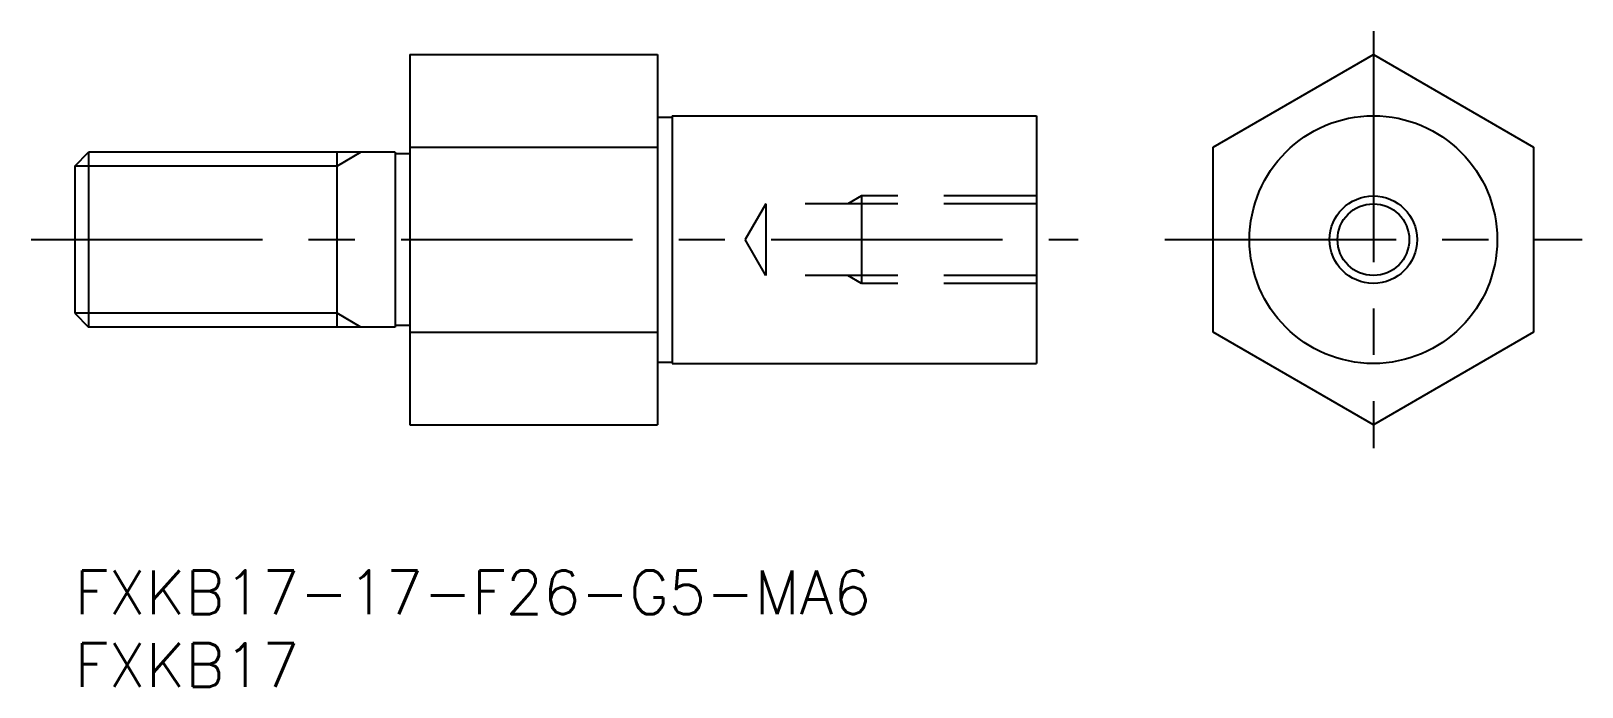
# Model space of a CAD drawing. Extents: x -3 to 103, y -8 to 37.
import ezdxf

# ---------------------------------------------------------------- set-up
doc = ezdxf.new("R2010")
doc.units = 0
doc.header["$LTSCALE"] = 0.5
doc.linetypes.add('CENTER', pattern=[50.8, 31.75, -6.35, 6.35, -6.35])
doc.linetypes.add('DASHED', pattern=[19.05, 12.7, -6.35])
for name, color, linetype in [('MSM_CENTER', 1, 'CENTER'), ('MSM_CONTINUOUS', 7, 'CONTINUOUS'), ('MSM_DASHED', 4, 'DASHED'), ('MSM_NARROW', 5, 'CONTINUOUS'), ('MSM_PART_NUMBER', 7, 'CONTINUOUS')]:
    doc.layers.add(name, color=color, linetype=linetype)
doc.styles.get("Standard").update_dxf_attribs({"font": 'txt.shx', "height": 3, "bigfont": 'bigfont.shx'})

# ---------------------------------------------------------------- blocks, each defined once
blk = doc.blocks.new('*U10')
at = {"layer": 'MSM_PART_NUMBER'}
blk.add_text('FXKB17-17-F26-G5-MA6', height=3, dxfattribs=at).set_placement((0, -3))
blk = doc.blocks.new('*U11')
at = {"layer": 'MSM_PART_NUMBER'}
blk.add_text('FXKB17', height=3, dxfattribs=at).set_placement((0, -8))

msp = doc.modelspace()

# ---------------------------------------------------------------- linework, layer by layer
at = {"layer": 'MSM_CENTER'}
for p, q in [((89.12, 37.02), (89.12, 8.38)), ((-3, 22.7), (68.86, 22.7)), ((74.8, 22.7), (103.44, 22.7))]:
    msp.add_line(p, q, dxfattribs=at)
at = {"layer": 'MSM_CONTINUOUS'}
for p, q in [((23, 35.4), (40, 35.4)), ((23, 35.4), (23, 10)), ((40, 35.4), (40, 10)), ((78.12, 29.05), (89.12, 35.4)), ((89.12, 35.4), (100.12, 29.05)), ((40, 31.1), (41, 31.1)), ((41, 31.2), (66, 31.2)), ((41, 31.2), (41, 14.2)), ((66, 31.2), (66, 14.2)), ((23, 29.05), (40, 29.05)), ((78.12, 16.35), (78.12, 29.05)), ((100.12, 29.05), (100.12, 16.35)), ((0, 27.75), (0.95, 28.7)), ((0, 27.75), (0, 17.65)), ((0.95, 28.7), (0.95, 16.7)), ((22, 28.7), (0.95, 28.7)), ((18, 16.7), (18, 28.7)), ((22, 28.7), (22, 16.7)), ((23, 28.6), (22, 28.6)), ((0, 17.65), (0.95, 16.7)), ((22, 16.7), (0.95, 16.7)), ((23, 16.8), (22, 16.8)), ((23, 16.35), (40, 16.35)), ((89.12, 10), (78.12, 16.35)), ((100.12, 16.35), (89.12, 10)), ((40, 14.3), (41, 14.3)), ((41, 14.2), (66, 14.2)), ((23, 10), (40, 10))]:
    msp.add_line(p, q, dxfattribs=at)
for radius in [8.5, 2.46]:
    msp.add_circle((89.12, 22.7), radius, dxfattribs=at)
at = {"layer": 'MSM_DASHED'}
for p, q in [((54, 25.7), (53.06, 25.16)), ((66, 25.7), (54, 25.7)), ((54, 25.7), (54, 19.7)), ((47.42, 25.16), (46, 22.7)), ((66, 25.16), (47.42, 25.16)), ((47.42, 25.16), (47.42, 20.24)), ((47.42, 20.24), (46, 22.7)), ((66, 20.24), (47.42, 20.24)), ((54, 19.7), (53.06, 20.24)), ((66, 19.7), (54, 19.7))]:
    msp.add_line(p, q, dxfattribs=at)
at = {"layer": 'MSM_NARROW'}
for p, q in [((18, 27.75), (0, 27.75)), ((19.64, 28.7), (18, 27.75)), ((18, 17.65), (0, 17.65)), ((19.64, 16.7), (18, 17.65))]:
    msp.add_line(p, q, dxfattribs=at)
msp.add_circle((89.12, 22.7), 3, dxfattribs=at)

# ---------------------------------------------------------------- block references
at = {"layer": 'MSM_CONTINUOUS'}
for name in ['*U10', '*U11']:
    msp.add_blockref(name, (0, 0), dxfattribs=at)

doc.saveas('drawing.dxf')
